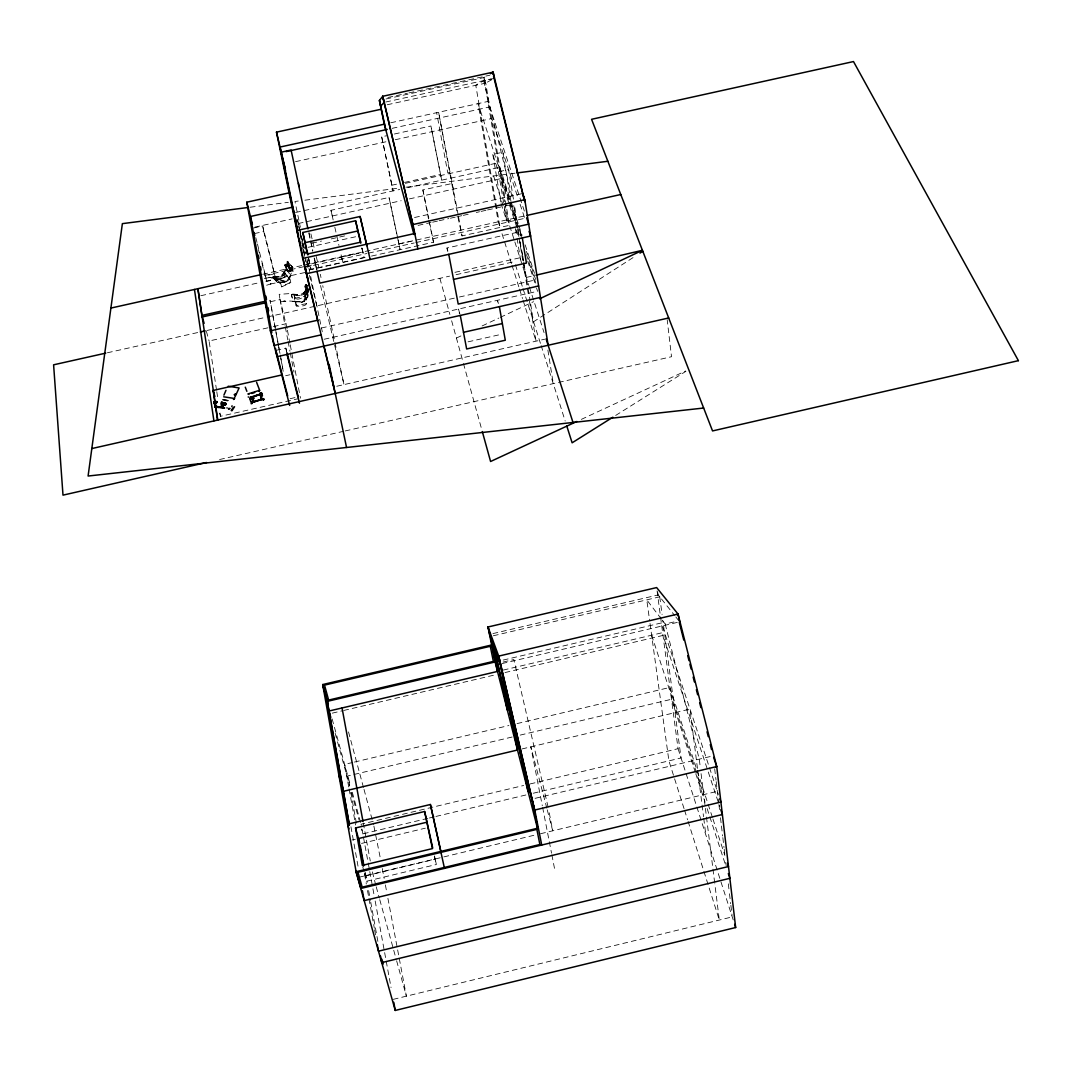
<?xml version="1.0" encoding="UTF-8"?>
<svg xmlns="http://www.w3.org/2000/svg" width="1072" height="1072" viewBox="0 0 1072 1072"><rect width="100%" height="100%" fill="white"/><g stroke="black" fill="none" stroke-linecap="round" stroke-linejoin="round"><path stroke-width="0.75" stroke-dasharray="5 3.75" d="M284.83 265.307C285.835 267.263 288.448 272.342 290.834 270.104C290.231 266.647 287.269 271.363 290.432 271.618C295.242 269.42 285.447 272.971 290.646 268.911M287.216 263.913L286.09 266.003L284.938 264.945L286.693 264.395L286.291 265.923L284.938 265.722L285.286 264.489L286.8 264.476L291.544 269.809L290.807 271.578L289.681 270.224L291.53 269.822L289.695 270.238L290.445 271.618L289.695 270.238L291.504 269.836L290.619 271.618M289.654 270.452C290.592 271.35 291.544 270.667 290.338 268.75C293.286 268.871 289.681 274.74 290.07 269.782C292.482 265.722 291.785 262.908 290.726 269.072M285.996 264.221C284.402 265.414 285.005 267.035 285.447 264.395M277.728 282.606L272.703 277.085L277.648 282.847L284.361 282.539L287.979 280.958L291.343 275.102L290.619 275.316L286.385 269.541L283.986 274.754L283.356 275.638L282.874 275.089L283.383 275.651M305.279 290.713L306.873 287.47L306.739 289.855L304.448 292.294L305.614 296.06L304.689 298.954M287.47 262.921L288.033 262.024L289.574 267.477L288.1 261.943L286.653 265.588L285.259 265.99L284.964 264.918M286.251 270.412C285.259 266.325 293.205 276.08 290.633 275.263M290.968 271.497C293.272 267.92 287.309 271.31 289.949 271.082M275.276 277.849L274.928 276.764L280.596 283.115L281.561 286.693L290.07 282.593L289.614 279.122L284.308 272.543L289.963 278.867L290.807 282.499L281.601 286.948L280.234 283.383L274.874 276.777L275.946 280.288M306.994 288.18L307.731 291.303L306.833 284.763L305.976 284.629L305.105 287.108L306.311 287.644M304.488 299.503L303.925 300.763L306.646 289.721L307.972 296.743C301.889 305.332 303.992 299.57 307.959 296.716M289.453 268.094L286.532 264.302L285.768 266.111L286.894 265.132L287.162 261.233L292.388 266.848L292.04 271.471L288.167 280.194L286.237 281.762L282.512 282.057L282.981 282.646M304.676 292.281C303.617 298.472 291.155 292.777 292.053 294.921L301.822 295.698L306.753 289.788M286.345 266.941C288.341 264.57 286.385 264.771 285.969 265.119C288.033 264.409 284.093 263.766 286.8 264.65C287.939 266.995 296.676 275.464 287.577 265.869M294.411 295.323L294.264 294.492L296.421 305.56L306.659 303.617L304.461 292.375L305.359 296.127L295.483 298.163L294.599 295.845M307.771 291.142L306.579 284.71L305.078 285.567L306.847 286.237L305.252 285.996M308.227 289.601C306.337 289.802 304.85 293.366 307.825 293.179C308.455 293.808 304.354 292.294 307.182 291.195M274.847 276.951L276.643 280.904L285.219 276.991L284.763 273.347L284.308 272.543L284.871 276.522L276.027 280.395M297.333 295.738L297.333 295.068M307.048 293.219C308.602 294.237 304.207 290.592 306.873 287.43M275.437 277.621L275.075 276.871M292.334 267.022L287.35 261.461M297.252 295.014L297.413 295.537M307.744 296.663C306.833 298.003 306.418 286.733 306.11 292.214C308.481 294.331 307.677 289.721 308.307 291.035M287.336 265.789L285.34 266.687L285.835 264.918M307.61 293.232L306.19 292.267L307.932 291.329L306.297 292.509M264.302 278.385L281.145 275.826L284.964 271.028C281.172 278.439 288.355 264.838 286.921 264.73M287.591 266.07L286.827 267.142M291.142 269.997L290.15 271.149M289.051 266.486L293.366 271.886M307.235 292.2L308.133 292.308M278.171 277.393L272.69 277.206L273.601 277.527M306.244 292.482C310.719 293.634 293.567 305.493 294.224 294.425M282.66 282.258L282.834 282.673M294.076 295.095C294.438 293.728 294.13 301.661 296.663 306.203C311.952 306.699 305.708 300.723 304.823 292.951M292.884 271.028L291.624 265.869M278.05 276.79L280.998 277.058L283.356 275.611M273.668 277.072L282.016 276.053L286.224 269.487M278.331 282.365L286.586 281.387L290.606 275.29M289.266 267.022L288.154 262.01M292.629 270.425L293.165 271.243M284.683 273.775L284.884 273.092M306.351 284.643L305.091 285.407L305.882 286.345M272.73 277.246L274.084 277.032M306.806 286.13L305.145 285.232L306.82 286.157L305.306 286.412L305.882 287.577M284.737 273.749L285.273 275.397M305.453 284.871L306.083 286.251M306.927 292.187C304.153 290.834 310.907 290.713 307.637 287.752M289.695 278.841L289.159 278.331L289.936 278.867M308.428 294.746L305.44 299.812L302.465 302.023L289.922 301.031L280.355 301.567L279.189 294.331L288.716 293.661L300.187 294.8L303.872 292.643M307.53 292.267L308.133 291.718M308.227 289.413L306.016 292.026M286.68 265.481L286.72 264.784L287.497 265.682M286.747 265.32L286.144 264.235M295.215 301.768L295.644 302.425L295.189 301.714M285.005 264.851L284.897 265.534M305.775 300.12L305.614 299.369L306.11 299.905M292.107 294.934L291.463 294.291L293.232 301.031L300.937 301.982L304.274 301.326L301.312 302.545L292.602 301.446L291.423 294.452M305.721 289.989L303.644 292.897M287.336 266.673C283.544 268.188 287.953 263.605 288.368 262.238M307.021 297.252L307.624 296.81M306.579 289.681L306.364 290.659L306.646 289.654M290.11 270.774L291.477 265.923L290.418 268.697L291.061 269.461M284.402 272.61L284.871 273.146M280.341 283.222L279.899 282.566L280.355 283.129M285.889 265.601L285.594 266.767M305.801 290.726L304.997 286.371L306.847 285.326M287.122 264.958L288.073 262.064M289.721 269.327L288.998 270.345M306.739 285.795L306.793 286.626L306.699 285.768C309.125 284.911 302.599 286.438 306.244 287.283M307.945 291.329L306.914 291.316M305.56 285.728L305.212 287.082M305.48 286.224L306.914 285.688M308.173 290.981L306.793 290.82M308.066 291.946L306.9 292.267M308.187 292.937L307.423 293.259M633.016 257.628L533.561 321.747L530.332 302.063M615.676 415.44L685.906 371.327M385.974 98.986L483.901 77.573L486.527 76.032M494.112 78.417L483.646 80.708L475.767 85.197L500.021 227.425L498.239 221.81L478.058 103.609L516.141 220.256M491.767 79.703L485.16 83.321L483.901 77.573M289.413 278.278L289.373 279.068L289.494 278.372M266.66 285.232L271.042 283.812L269.193 284.402M456.417 338.069L462.461 335.214M482.132 325.942L498.761 318.089M500.276 317.379L533.548 301.674M581.332 419.38L685.691 370.966M280.114 282.499L280.06 283.222L280.114 282.459M306.94 287.175L306.23 287.363M286.184 265.454L287.229 265.253M285.969 264.261L286.68 264.449L285.648 264.328M270.265 284.053L278.747 282.325M306.793 287.618L306.056 287.711M393.223 999.359L732.243 916.895M361.532 843.423L425.356 828.174M358.758 877.298L535.625 834.9M540.556 833.721L717.356 791.337M364.426 872.93L366.731 881.197L436.358 864.501L434.656 856.434M521.957 748.953L689.993 709.088L697.497 768.678M362.885 834.016L361.076 824.221L523.645 785.481M530.144 783.94L678.067 748.685L656.855 589.185M427.795 818.378L362.859 833.869L361.532 829.085M429.416 817.99L434.294 816.837M435.915 816.449L526.821 794.754M533.32 793.213L681.055 757.971L662.938 620.943M352.098 840.019L355.314 839.255M535.089 798.345L711.594 756.216M352.768 762.46L344.635 764.376L348.789 787.317M354.39 762.071L508.905 725.53M517.039 723.6L669.92 687.433L712.424 817.387M512.094 737.027L347.81 775.94L349.593 785.763M520.228 735.097L671.501 699.266L695.259 772.162M526.298 277.447L534.352 275.558M492.906 633.592L658.235 594.92L674.596 615.435M493.334 635.763L659.749 596.823L658.717 593.741M503.237 660.057L661.344 622.953L718.361 794.392M503.09 662.067L513.836 659.548L548.435 808.502M662.282 620.206L665.189 624.011L677.357 621.157M502.071 663.555L678.08 622.229M503.25 670.08L664.426 632.212M332.293 713.148L342.062 710.857M343.697 710.468L495.197 674.851M504.979 672.559L663.005 635.415L719.741 806.586M219.572 459.526L343.536 431.319M345.171 430.957L671.514 356.721L667.199 319.751M324.092 339.275L537.581 291.276L536.549 288.1M275.893 350.383L285.849 348.145L286.653 351.281M285.648 375.723L289.963 374.758M468.062 341.834L501.763 334.223M336.755 386.255L544.643 339.221M290.123 398.704L296.636 397.23M219.639 413.256L220.51 416.298L298.847 398.57M285.139 265.843L285.889 265.95M447.56 251.143L446.97 248.007L520.268 231.659L521.796 236.349M275.182 327.576L270.372 301.728L280.073 299.557L287.108 328.568M454.957 272.342L522.774 257.159M107.388 352.768L198.655 332.333M206.802 330.511L265.481 317.366M267.116 317.004L449.597 276.147M456.082 274.7L514.426 261.635M216.531 390.101L209.094 340.99L271.725 326.96M273.333 326.598L286.17 323.717M321.372 328.005L457.784 297.373M459.419 297.011L535.745 279.872L526.432 251.384M510.942 201.348L502.822 152.224L492.812 154.435L498.453 171.788L508.57 169.55L513.434 199.137M254.855 227.13L292.133 218.876M333.151 219.907L330.967 210.3L389.042 197.449L397.806 238.44M428.492 218.889L422.864 189.958L451.768 183.567L453.429 189.168M253.34 228.068L262.694 225.991L275.812 279.363L266.593 281.427L261.3 260.697M298.204 223.539L401.183 200.719M409.357 198.91L500.905 178.622L509.173 204.015M254.372 233.602L263.739 231.525L262.694 225.991M414.529 217.509L522.707 193.496M311.831 243.21L321.506 241.053M331.181 238.909L345.693 235.679M308.039 247.337L355.757 236.738M418.093 225.401L431.024 222.534M432.646 222.172L437.483 221.087M439.105 220.738L448.806 218.581M450.414 218.219L455.265 217.147M456.886 216.785L461.724 215.7M463.345 215.338L468.196 214.266M476.276 212.47L479.506 211.747M481.127 211.398L485.964 210.313M487.586 209.951L503.746 206.36M505.368 205.998L510.205 204.926M262.653 274.271L525.468 215.74M501.093 203.533L506.721 221.073L516.677 218.862L514.506 205.717M264.73 275.41L308.468 265.668L306.94 259.263M306.418 266.446L315.516 264.422L316.669 269.286M266.593 281.427L265.548 275.826L274.74 273.789M305.024 267.29L366.946 253.488M368.567 253.126L414.194 242.969M415.829 242.594L526.633 217.911M308.401 258.406L311.014 269.313L364.078 257.481L362.001 248.007M365.123 257.494L309.326 269.93L306.981 260.161M371.488 256.074L433.517 242.245L430.073 224.557M457.999 217.361L462.032 235.894L509.495 225.321L485.723 83.026L483.914 77.653L504.671 201.63M200.812 295.725L259.317 282.673M265.816 281.226L304.81 272.543M392.097 128.359L489.73 106.932M381.686 136.814L393.102 190.91L381.686 136.814L386.456 135.769M394.389 134.013L430.931 126L441.677 180.163L430.931 126M295.55 161.658L386.362 141.692M395.246 139.735L491.659 118.536L517.99 197.945M391.615 185.268L398.074 183.848M404.519 182.414L440.043 174.562M449.717 172.431L447.774 172.86L436.652 112.694M405.35 183.325L497.435 162.957M295.55 212.497L399.735 189.449M407.682 187.694L499.043 167.473L510.929 203.894M341.124 256.798L354.055 253.93M398.275 244.068L411.152 241.213M387.903 97.498L407.333 93.251M408.941 92.902L489.891 75.201M385.706 102.028L491.177 78.966M387.26 104.748L485.737 83.107M390.744 122.771L487.907 101.451L525.052 213.154M305.828 285.594L306.726 285.541M250.151 207.231L288.328 202.327M298.271 201.04L294.961 201.469L300.361 227.184M304.904 200.196L399.253 188.069M405.873 187.225L515.123 173.182M284.388 281.829L282.74 281.976M277.996 282.325L281.641 282.191M272.757 277.058L273.668 277.46M290.472 269.018L291.115 269.394L290.177 268.71M285.38 281.199L277.541 279.243L284.964 281.105M307.208 292.562L305.949 291.664L306.445 292.12M304.126 301.473L304.126 301.353M300.053 301.808L298.217 301.621M286.144 266.874L285.675 266.928M287.296 265.199C287.041 265.923 284.951 262.225 288.408 267.102M307.704 290.659L308.173 291.383M223.7 399.668L229.783 400.633L222.185 399.427M222.909 400.191L230.668 401.437M270.72 277.635C262.935 276.013 283.517 280.489 274.754 278.519M286.17 267.236L285.246 266.513L285.661 265.092M271.712 277.822L274.017 278.331M306.565 284.723L306.753 286.907L306.605 285.835M306.016 287.269L305.145 286.733M273.548 277.313L272.851 277.058M306.15 290.686L306.11 292.013M292.643 271.109L291.584 265.977M304.662 293.152L304.461 292.348M308.16 290.86L307.758 290.244L308.267 291.356M289.936 268.241L289.118 267.464M288.596 266.405L293.46 271.832M675.856 617.016L678.884 620.795M661.303 618.933L646.778 599.851L649.203 617.539M287.47 266.017L287.041 265.119M286.894 265.159L287.363 265.856M308.106 291.035L307.811 290.619M290.378 268.616L291.048 269.608M520.094 204.296L525.36 220.175M499.807 167.312L510.687 200.544M511.197 202.126L518.446 224.289M518.969 225.87L522.077 235.371M525.173 244.872L534.499 273.36M712.947 818.981L724.86 855.429M511.451 205.476L518.687 227.639M519.196 229.22L521.273 235.545M651.642 635.214L703.688 794.62M501.669 178.448L508.919 200.652M509.428 202.246L516.677 224.45M517.186 226.031L520.295 235.559M526.499 254.587L535.812 283.142M695.782 773.743L705.081 802.258M707.145 808.596L725.744 865.64M509.682 205.596L516.918 227.813M517.428 229.395L519.505 235.746M527.759 261.126L536.027 286.505M516.088 229.756L517.95 235.465M519.853 241.334L522.506 254.372M519.826 241.803L523.431 260.911M524.851 272.422L525.816 275.424L523.699 262.519M493.602 175.942L514.547 240.972M514.855 241.95L522.533 265.789M522.908 266.941L528.831 285.326M529.34 286.907L544.053 332.601M678.067 748.685L733.221 919.937M515.431 264.797L522.479 286.948M522.989 288.529L540.636 343.965M541.146 345.546L565.172 421.001M502.018 233.75L511.518 263.766M512.027 265.347L519.022 287.457M519.531 289.038L522.533 298.525M523.029 300.106L536.04 341.177L529.045 298.686M684.043 808.61L668.915 760.865L649.431 619.147M684.539 810.204L687.567 819.758M688.077 821.353L719.312 920.044L714.796 883.73M498.426 303.47L497.462 300.294L498.024 303.483M446.97 248.007L447.868 251.17M459.834 313.841L458.494 309.058L459.392 313.841M422.864 189.958L428.827 218.112M206.387 331.369L209.094 340.99M433.517 242.245L428.8 220.497M362.738 866.9L363.998 871.429M439.882 278.331L449.892 314.485M451.634 320.769L463.024 361.907M463.452 363.502L481.864 429.993M335.188 733.355L349.686 786.004M351.442 792.396L358.906 819.517M375.776 885.217L372.078 870.678M376.232 886.825L379.327 898.081M379.769 899.689L396.184 959.185M396.627 960.793L406.382 996.156L387.233 894.731M332.132 718.91L350.557 785.923M352.313 792.302L361.076 824.221M348.507 731.921L363.569 787.813M364.011 789.407L373.471 824.542M373.9 826.137L380.439 858.739M546.827 808.194L530.841 746.849L542.298 805.742M547.243 809.816L552.723 830.8L548.73 810.097M258.446 249.548L259.263 252.737M270.372 301.728L269.983 300.2L275.692 330.9M255.793 237.622L257.012 242.393M257.414 243.987L265.548 275.826M665.189 624.011L699.266 759.164L700.271 767.217M263.739 231.525L275.812 279.363M483.646 80.708L512.657 199.097M434.307 856.193L436.358 864.501M361.867 247.806L362.966 252.389L309.795 264.235L308.495 258.071M361.88 248.289L364.078 257.481M298.967 226.741L305.48 253.93M306.739 263.953L307.517 267.169M309.446 275.223L317.178 307.436M302.652 248.208L303.818 253.086M297.587 220.229L302.652 241.374M303.041 243.009L305.373 252.764M310.907 233.91L314.712 250.044M316.24 256.503L318.907 267.799M320.528 285.527L344.005 384.607L322.739 285.648M307.892 288.931L308.2 290.257M294.009 294.586L294.036 295.162M330.967 210.3L332.28 216.008M341.526 256.704L342.839 262.466L340.28 251.25M334.826 227.224L338.98 245.501M657.592 591.985L658.235 594.92M320.3 274.285L320.997 277.527M308.964 232.396L312.81 250.392M314.552 258.58L317.004 270.037M308.883 233.361L312.729 251.344M314.123 257.883L316.655 269.715M308.736 258.499L311.014 269.313M434.374 855.992L435.058 859.221L365.271 875.945L364.681 872.702M307.101 259.33L322.283 331.771M297.346 219.425L298.364 224.303M298.699 225.924L299.905 231.713M300.053 232.423L307.182 266.539M300.12 234.339L305.775 261.461M398.141 240.048L400.137 249.696L389.042 197.449M287.189 270.626L286.907 269.26L287.363 271.618L287.242 270.921M542.62 807.377L551.544 853.191M551.866 854.826L555.041 871.188M287.417 330.189L289.909 343.147M290.217 344.769L300.482 398.194M280.073 299.557L285.018 325.379M285.326 326.987L287.792 339.891M288.1 341.512L289.949 351.187M290.257 352.809L293.969 372.172M285.849 348.145L287.041 354.43M382.302 868.561L384.151 878.37M385.384 884.909L386.925 893.097M275.491 329.198L277.889 342.115M278.197 343.737L279.993 353.425M280.301 355.046L283.303 371.207M276 332.508L278.398 345.439M278.707 347.047L280.502 356.748M280.81 358.356L283.209 371.287M458.186 214.949L438.622 112.265L456.806 210.929M458.481 216.557L462.032 235.894M363.274 823.015L370.282 861.004M363.462 837.152L373.981 894.504M375.173 900.989L391.052 987.567M350.785 792.315L356.735 825.065M365.364 872.554L367.147 882.39M368.634 890.577L370.43 900.4M370.724 902.034L378.161 942.985M365.257 873.064L366.731 881.197M349.097 788.952L355.623 824.998M364.534 874.162L366.316 883.985M367.495 890.537L368.688 897.09M368.982 898.738L374.329 928.231M374.624 929.866L375.522 934.784M350.946 826.767L358.303 867.797M492.812 154.435L500.812 201.898M504.939 203.278L507.686 219.693M498.453 171.788L506.721 221.073M515.431 228.537L516.798 236.751M517.066 238.386L520.59 259.746M520.268 231.659L521.046 236.376M522.774 256.02L523.592 260.965M523.86 262.613L530.064 300.415M513.729 205.61L518.835 236.59M519.103 238.225L522.868 261.166M523.136 262.734L528.777 297.051M547.886 350.075L553.273 383.615M216.785 391.736L218.018 399.923M220.001 413.015L220.51 416.298M659.749 596.823L662.081 614.511M697.698 770.326L701.865 803.437M702.08 805.085L703.54 816.676M703.741 818.325L705.832 834.887M701.075 773.662L714.582 882.082M714.676 768.758L716.016 780.054M716.203 781.662L718.722 802.901M718.923 804.563L719.5 809.521M720.491 817.775L721.268 824.381M721.469 826.03L722.635 835.946M722.836 837.594L724.015 847.51M724.203 849.158L724.994 855.764M725.771 862.384L726.173 865.68M728.317 883.851L729.308 892.118M729.496 893.767L730.675 903.683M730.876 905.331L732.042 915.247M298.204 301.848L298.204 301.795M284.375 301.152L283.249 301.272L285.232 301.071L284.375 301.152M296.328 305.842L296.046 305.131L296.234 305.895"/><path stroke-width="1.5" d="M215.217 401.424L214.266 402.657L214.923 403.139M215.204 406.1C216.691 409.544 214.065 396.251 214.614 403.434M225.71 404.519L225.294 402.938L225.777 404.318L224.812 405.216L225.267 402.925L225.803 404.318L224.758 405.176L224.236 402.791L223.646 404.801M214.614 401.786L214.346 403.501L214.494 401.518L215.874 402.523L216.745 401.611L217.107 402.496L216.772 401.504L216.008 403.621M225.013 403.26C226.366 408.78 223.07 401.397 225.777 403.514M251.009 399.655L250.634 397.323L251.009 399.159M524.757 201.697L493.08 72.172L382.717 96.292L379.434 100.42L384.272 124.191L413.993 234.473M250.861 398.074C251.237 402.027 250.098 395.823 250.794 398.101M223.981 402.938C222.735 405.377 224.705 402.469 225.267 405.27M224.182 403.595L223.686 402.603L222.949 403.621M224.128 403.621C222.413 401.893 218.661 402.898 223.056 407.923M226.969 408.003L227.036 407.722M250.701 398.985L250.942 399.682L250.928 398.891M223.606 408.084L221.609 402.603L222.802 403.608M223.499 404.399L223.713 403.688L221.703 403.233L224.611 403.675L221.676 403.206M250.714 397.484L250.888 399.615L250.553 398.127M229.582 408.311C230.493 408.472 229.167 409.022 229.555 408.727M215.941 406.878L215.284 406.234M216.531 402.429L215.767 401.531L216.021 403.353M224.745 403.407L224.128 402.724M224.946 405.296L225.777 403.903M216.49 402.456L216.048 401.518L215.378 402.603M253.139 401.625C254.319 403.93 251.357 395.461 251.92 397.511M222.44 402.469L222.252 402.496M679.715 621.84L678.027 614.042L498.681 656.104L534.7 810.7L498.681 656.104L488.015 626.986L656.64 587.577L678.027 614.042L716.726 766.547L735.66 927.535L395.26 1010.44L356.011 871.724L538.345 828.053M261.916 398.757L262.117 399.414M250.915 399.548L250.54 397.926M233.522 399.508L234.5 398.449L223.686 396.814M214.279 402.898L214.521 402.08L216.115 402.415M215.311 402.429L214.454 401.571M223.659 404.492C223.539 403.045 221.448 403.353 222.936 403.528M225.75 404.198L225.616 404.72M263.082 400.03L262.881 399.387M234.487 398.516L233.575 399.079L234.406 398.61M263.323 398.838L251.759 402.616L263.23 399.079M252.242 403.273L251.866 403.42M215.338 402.576L216.062 402.442L214.48 402.107M260.228 395.086L260.885 394.898L260.121 395.112L260 394.067L261.528 399.601L261.287 398.811L263.31 398.65M221.247 402.925L221.623 401.799M232.088 405.792L231.766 406.65M234.875 397.149L239.11 387.943L228.229 386.228M223.914 395.126L225.978 390.329M677.491 615.328L678.027 614.042M260.416 393.665L260.268 393.102M259.451 390.369L247.9 393.96L248.865 394.429M224.839 403.554L225.509 403.005M228.604 409.182L228.537 408.419L228.698 409.075M231.23 410.589L233.388 407.28M231.941 410.777L234.567 406.717M223.552 408.231C221.288 397.484 223.204 404.935 222.051 403.34L223.472 403.608M716.056 767.351L716.726 766.547L713.657 757.381M224.517 408.003L214.614 406.837M252.309 402.295L251.652 402.268M251.639 397.819L251.451 397.873M234.406 398.462L233.575 399.092M640.011 253.113L642.811 251.304M612.862 417.209L572.126 442.803L566.673 425.664M490.467 73.713L493.08 72.172L494.42 78.256M539.591 298.82L642.423 250.312L535.973 275.182M576.803 421.484L490.587 461.496L482.306 431.56M215.043 401.33L215.593 402.442L214.561 402.134M254.01 396.318L258.231 394.818M251.786 393.478L254.68 392.526M250.459 397.27L262.265 393.424M262.318 393.571L250.754 397.94M252.376 402.147L263.096 398.637M262.037 399.173L260.603 393.866M260.456 394.308L260.509 394.831M251.572 397.163L252.268 397.31M541.722 845.044L534.781 810.03L716.726 766.547M343.388 791.324L517.508 750.011L500.021 662.791M441.088 852.387L430.395 804.496L347.65 824.194L348.99 828.951M424.633 811.491L432.445 848.595L362.323 865.385L355.542 827.959L424.633 811.491L432.686 847.939M427.246 822.13L358.477 838.545L363.502 866.189M357.968 872.233L362.175 887.16L539.873 844.522L536.858 829.38L356.279 872.675L322.699 684.552L491.646 644.982M534.781 810.03L488.015 626.986L495.09 661.973L327.308 701.356L349.338 824.623M498.359 671.233L329.037 711.017L330.792 717.396M206.534 462.488L62.993 495.143L53.6 364.815L105.753 353.13M540.462 297.4L277.058 356.668L275.558 348.494M463.493 332.307L502.353 323.543M214.856 401.987L213.127 390.449L282.204 374.878M91.817 448.565L668.7 317.969M204.122 323.355L201.884 315.423L265.119 301.286M202.313 316.937L265.508 302.813M200.29 331.972L205.181 330.873M453.536 279.417L526.419 263.082L522.319 237.904M289.668 405.417L270.372 330.833L317.567 320.247M321.104 334.879L274.151 345.425L272.342 335.63M538.626 285.996L458.213 304.073L448.766 254.332M370.162 259.491L360.098 216.49L296.877 230.507L300.549 245.716M302.827 232.477L355.582 220.765L360.715 242.165L307.356 254.037L302.827 232.477L307.852 254.975M305.252 242.634L357.82 230.962L360.768 243.21M411.3 218.232L413.001 224.544L524.784 199.66L548.14 345.264M381.23 109.223L276.482 132.151L302.679 258.446L414.797 233.495M110.912 308.066L261.099 274.62M527.076 215.378L620.768 194.514M286.09 151.634L387.206 129.431M270.372 330.833L246.774 202.206L289.293 192.826M292.736 207.124L250.433 216.477L271.819 332.762M384.674 124.097L280.047 147.052L298.525 236.014M252.416 398.65L254.091 398.288L252.858 398.73M215.217 402.362L214.427 401.826M248.503 207.445L122.369 223.646L88.092 476.035L703.647 408.03M516.784 172.967L607.864 161.269M214.668 406.77L224.571 407.936M248.905 397.122L248.195 396.962M251.639 403.729L251.036 403.635M223.257 403.635L222.078 402.791L223.472 408.218M250.928 402.201L250.553 401.303M253.729 401.424C254.6 404.586 251.813 393.585 252.577 397.618M256.597 382.329L259.746 390.516M245.287 387.18L246.868 391.307M249.655 398.69L250.272 400.312M491.123 638.966L495.224 650.222M495.505 651.012L500.155 663.769M262.225 395.233L262.399 396.024L262.278 395.193M522.707 193.496L524.784 199.687M526.633 217.911L528.71 224.155L306.364 273.722L299.128 238.962M719.848 798.868L720.907 802.03L360.755 888.474L359.281 880.273M529.045 231.297L530.613 236.054L319.804 283.129L317.004 271.35M720.799 809.762L722.367 814.519L364.185 900.614L362.416 890.765M727.459 863.349L728.491 866.524L378.483 951.172L377.304 944.606M728.33 873.573L729.885 878.316L381.726 962.629L380.547 956.077M546.09 338.899L572.997 422.462M734.642 924.359L735.66 927.535M252.55 396.948L252.563 397.471M251.947 397.806L252.228 398.771M259.933 395.072L259.732 394.295L259.906 395.032M213.127 390.449L214.869 396.546M381.887 959.212L383.24 964.023M356.038 871.295L360.259 886.222L359.375 881.278M355.542 827.959L359.576 842.485M338.712 774.52L343.12 790.372M322.699 684.552L328.193 704.545M323.154 686.629L327.268 701.597L349.351 825.226M265.159 302.411L268.911 316.95M276.308 351.951L287.685 395.93M495.09 661.973L537.715 829.353M287.055 352.862L298.271 396.868M287.041 354.43L299.477 403.193M246.774 202.206L252.443 224.343M679.286 622.403L683.775 640.091M687.742 655.756L688.974 660.607M689.886 664.211L691.118 669.035M693.155 677.075L694.375 681.899M696.358 689.725L697.644 694.75M699.641 702.656L700.9 707.614M707.038 731.774L708.257 736.625M710.28 744.598L711.54 749.556M493.535 76.099L524.355 200.075M444.491 868.374L430.395 804.496M366.798 245.622L360.098 216.49M285.527 170.636L281.105 152.211L291.088 150.013L307.945 228.885M293.674 210.836L296.261 221.783M304.904 266.781L317.875 320.635M323.972 345.948L333.848 386.912M302.679 258.446L335.228 393.464M276.482 132.151L284.723 166.562M382.717 96.292L413.243 226.487L382.717 96.292L384.084 102.389L380.734 106.182L379.434 100.42L385.773 129.752M498.681 656.104L500.436 663.943L489.663 634.356L488.015 626.986M355.582 220.765L357.82 230.962M298.472 183.285L299.168 186.568M307.101 250.781L307.758 253.863M329.091 364.212L346.551 447.48M283.973 164.204L297.48 229.113M305.56 268.013L307.852 279.042M495.09 649.243L507.337 710.066M490.427 636.433L497.502 671.434M515.686 729.791L528.04 791.337M413.001 224.544L417.866 248.865M411.273 218.152L414.542 234.433M500.771 666.194L510.58 715.078M531.98 799.096L537.983 829.339M460.29 315.436L466.655 348.976L505.287 340.239L499.391 306.646M342.048 707.962L362.979 821.366M254.144 232.396L254.747 235.666M258.365 255.283L258.968 258.553M260.483 266.74L261.086 270.01M265.91 296.167L266.513 299.436M268.013 307.61L268.616 310.893M393.759 1002.28L395.26 1010.44M360.232 845.419L363.783 864.93M215.043 401.866L197.891 288.69L201.884 315.423M215.539 405.122L217.763 419.996M215.351 405.283L217.576 420.103M194.461 289.453L213.918 420.921M493.08 72.172L493.133 74.491M260.617 393.37L261.206 392.58L260.67 393.25M233.616 401.638L233.616 401.638M218.246 406.998L218.259 406.945M264.034 399.226L263.444 399.95L264.02 399.199M218.42 407.052L218.46 406.985M233.428 401.611L233.428 401.611M220.135 406.797L219.264 406.931L220.041 406.811M259.009 391.066L259.437 390.262L259.009 391.079M216.102 406.288L217.16 406.529L216.102 406.288M213.904 401.598L215.338 406.931L213.904 401.598M235.478 394.054L234.353 394.777L235.478 394.054M490.293 646.282L324.521 685.115L328.622 700.083L493.361 661.411L490.293 646.282M1018.4 360.661L712.545 430.931L591.57 119.3L853.486 61.56L1018.4 360.661M218.152 407.507L217.294 406.851L218.098 407.521M260.174 393.049L260.201 393.076"/></g></svg>
